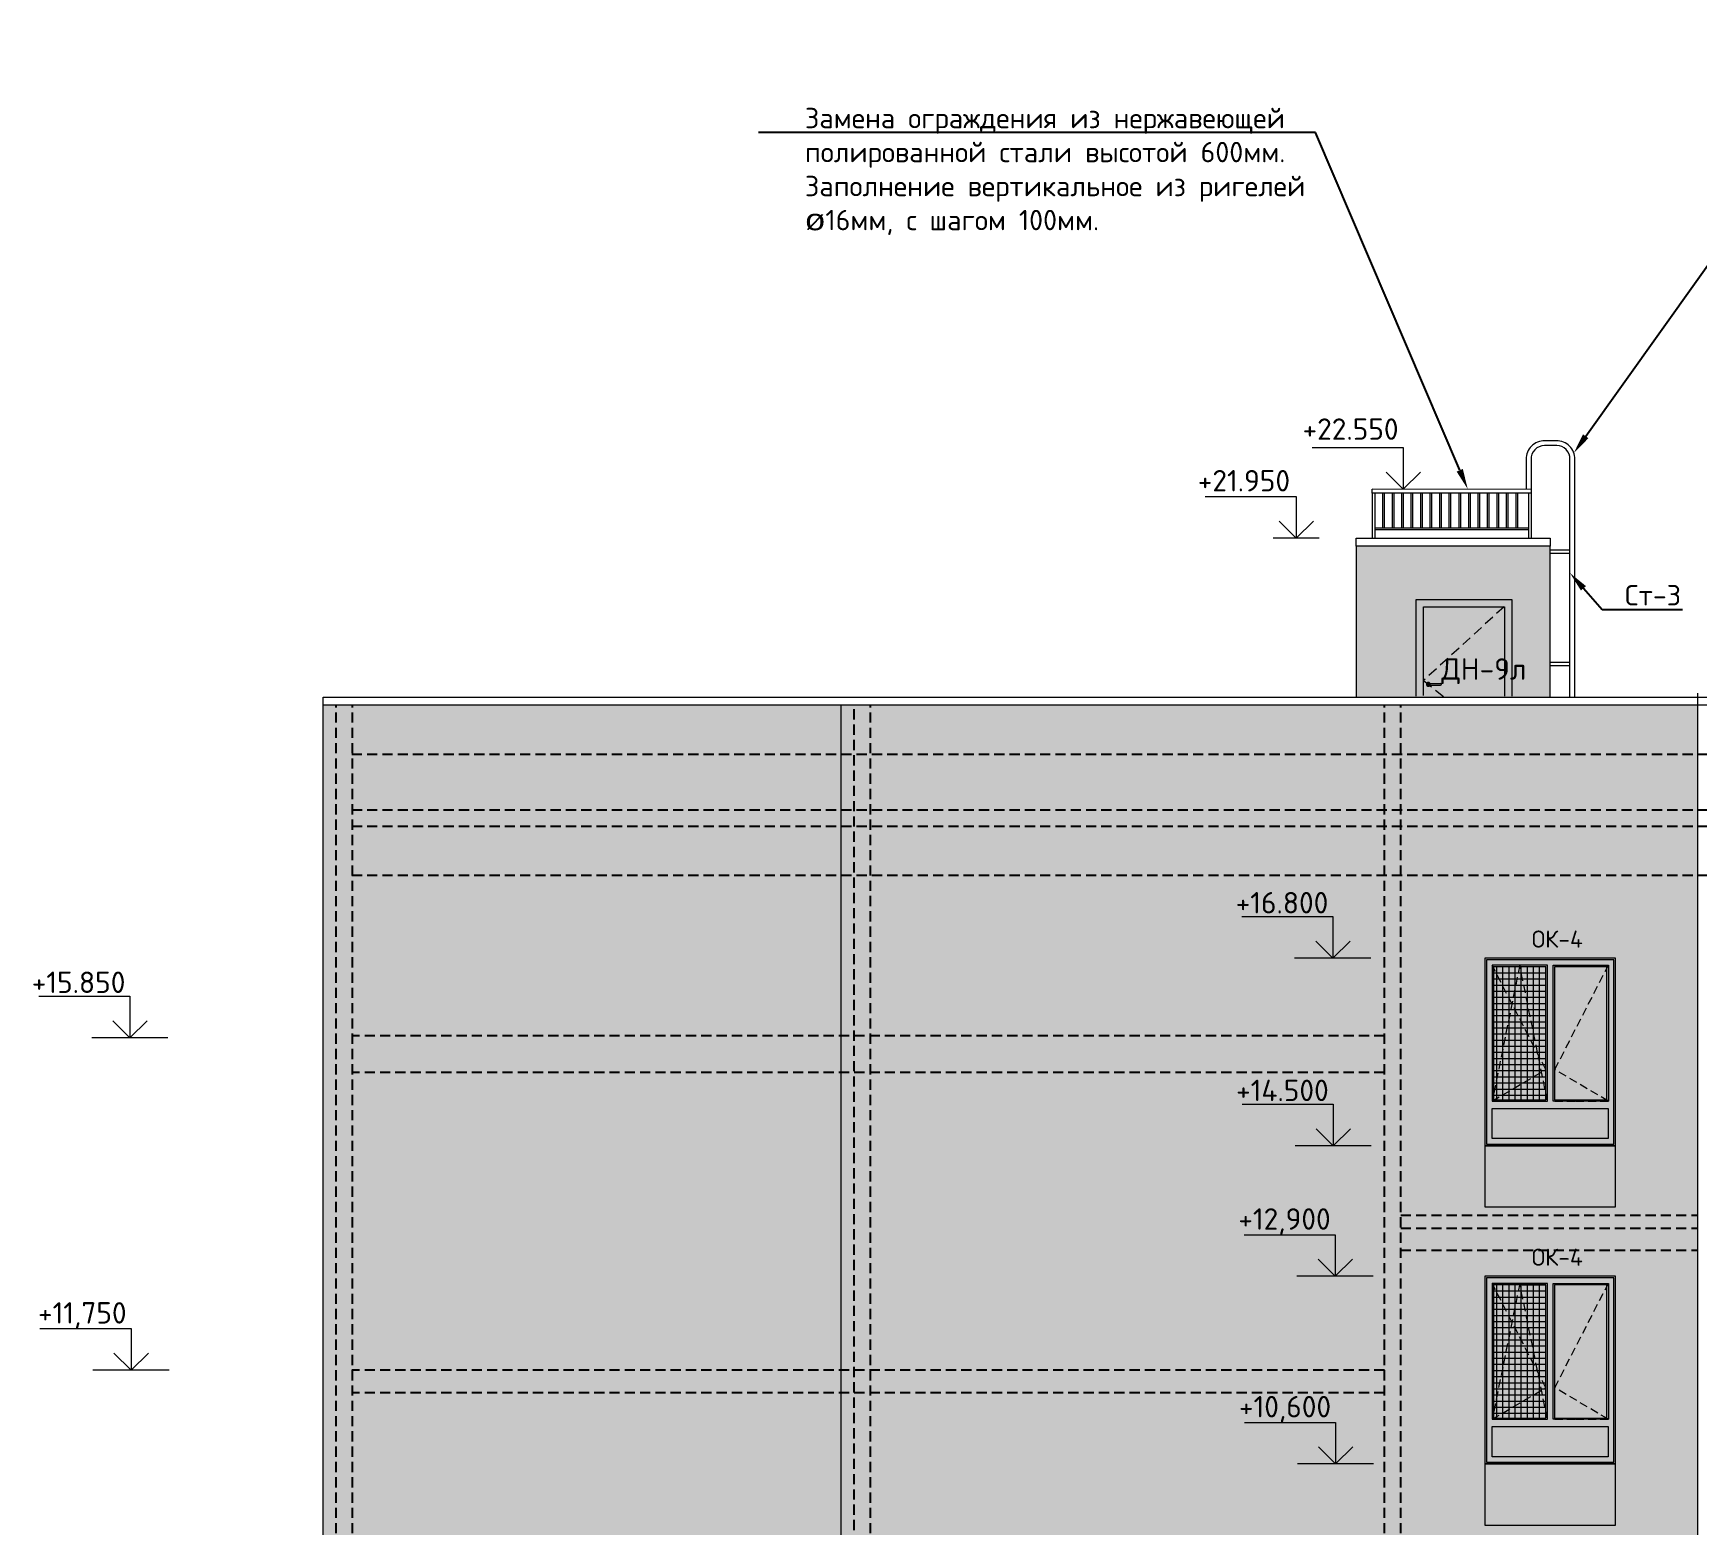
# Model space of a CAD drawing. Header units: millimetres. Extents: x -136099598 to 9192475, y 0 to 779331.
# Drawn here: x 254160 to 274563, y 298396 to 316692 of the extents above; entities that cross this region are included whole.
import ezdxf
from ezdxf import colors
from ezdxf.entities.mleader import LeaderData, LeaderLine
from ezdxf.math import Vec2, Vec3

# ---------------------------------------------------------------- set-up
doc = ezdxf.new("R2010")
doc.units = ezdxf.units.MM
doc.header["$MEASUREMENT"] = 0
doc.linetypes.add('01_base$0$DASHED2', pattern=[0.375, 0.25, -0.125])
doc.linetypes.add('ADSK_Штриховая_ш2 п1', pattern=[3, 2, -1])
doc.layers.get('0').update_dxf_attribs({"color": 250, "lineweight": 9})
doc.layers.get('Defpoints').update_dxf_attribs({"color": 8})
for name, color, linetype, lineweight, true_color in [('!_Окно_00_Штрих_Стекло', 7, 'Continuous', 0, 0x737373), ('RAL 000 80 00', 7, 'Continuous', 0, 0xb9b8b6), ('RAL 100 6030', 7, 'Continuous', 0, 0x989057), ('RAL 7016', 7, 'Continuous', 0, 0x383e42), ('RAL 90 10', 7, 'Continuous', 0, 0xf1ece1)]:
    doc.layers.add(name, color=color, linetype=linetype, lineweight=lineweight, true_color=true_color)
for name, color, linetype, lineweight in [('_Фасад', 7, 'Continuous', 9), ('АР-Выноски', 5, 'Continuous', 5), ('Подвал', 250, 'ADSK_Штриховая_ш2 п1', 30), ('Рисунок', 6, 'Continuous', 35), ('СТЕНЫ кирпич ЛИДЕР', 250, 'Continuous', 15), ('Фасад_тонкие', 7, 'Continuous', 5), ('фасады', 7, 'Continuous', 9)]:
    doc.layers.add(name, color=color, linetype=linetype, lineweight=lineweight)
for name, color, linetype in [('PDF _0', 7, 'Continuous'), ('PDF _PDF _0', 7, 'Continuous'), ('PDF _Текст', 7, 'Continuous')]:
    doc.layers.add(name, color=color, linetype=linetype)
doc.styles.add('ICOCPEUR', font='isocpeur.ttf')
doc.styles.add('PDF ISOCPEUR', font='isocpeur.ttf')

# ---------------------------------------------------------------- blocks, each defined once
blk = doc.blocks.new('A$Cbac6e4b7')
at = {"layer": 'RAL 100 6030'}
h = blk.add_hatch(color=256, dxfattribs=at)
h.dxf.hatch_style = 1
h.paths.add_polyline_path([(1602, 748), (0, 748), (0, 0), (1602, 0)])
at = {"layer": 'СТЕНЫ кирпич ЛИДЕР', "ltscale": 100}
blk.add_lwpolyline([(0, 748), (1602, 748), (1602, 0), (0, 0)], close=True, dxfattribs=at)
blk = doc.blocks.new('A$Cbb492947')
at = {"layer": '!_Окно_00_Штрих_Стекло'}
h = blk.add_hatch(color=256, dxfattribs=at)
h.dxf.hatch_style = 1
h.set_gradient(color1=(70, 92, 124), color2=(219, 225, 235), name='CURVED')
h.paths.add_polyline_path([(1493, 89), (1493, 2213), (90, 2212), (90, 88)])
at = {"layer": 'PDF _PDF _0', "lineweight": 0, "true_color": 0x636466}
h = blk.add_hatch(dxfattribs=at)
h.set_pattern_fill('ANSI37', color=251, scale=600, angle=135)
h.paths.add_polyline_path([(746, 564), (746, 2197), (105, 2196), (105, 563)])
at = {"layer": 'RAL 7016'}
h = blk.add_hatch(color=256, dxfattribs=at)
h.dxf.hatch_style = 1
h.paths.add_polyline_path([(1602, 2301), (0, 2301), (0, 0), (1602, 0)])
h.paths.add_polyline_path([(852, 2196), (1493, 2196), (1493, 564), (852, 563)], flags=16)
h.paths.add_polyline_path([(746, 2196), (746, 564), (105, 563), (105, 2196)], flags=16)
h.paths.add_polyline_path([(1512, 459), (1512, 88), (90, 88), (90, 459)], flags=16)
at = {"layer": 'PDF _0', "linetype": 'ADSK_Штриховая_ш2 п1', "lineweight": 0, "ltscale": 50}
for points in [[(766, 552), (427, 2213), (89, 548), (746, 935), (89, 2213)], [(856, 548), (1114, 548), (1513, 548), (856, 935), (1513, 2213)]]:
    blk.add_lwpolyline(points, dxfattribs=at)
at = {"layer": 'PDF _PDF _0', "lineweight": 0}
for points in [[(0, 0), (1602, 0), (1602, 2301), (0, 2301)], [(20, 20), (1582, 20), (1582, 2281), (20, 2281)], [(89, 548), (766, 548), (766, 2213), (89, 2213)], [(105, 563), (746, 564), (746, 2196), (105, 2196)], [(1513, 548), (836, 548), (836, 2213), (1513, 2213)], [(852, 563), (1493, 564), (1493, 2196), (852, 2196)], [(1512, 88), (90, 88), (90, 459), (1512, 459)]]:
    blk.add_lwpolyline(points, close=True, dxfattribs=at)
at = {"layer": 'PDF _Текст', "lineweight": 0, "insert": (574, 2429), "char_height": 210, "attachment_point": 7, "style": 'PDF ISOCPEUR'}
blk.add_mtext('ОК-4', dxfattribs=at)

msp = doc.modelspace()

# ---------------------------------------------------------------- hatches: boundary and pattern name
at = {"layer": 'RAL 000 80 00'}
h = msp.add_hatch(color=256, dxfattribs=at)
h.dxf.hatch_style = 1
h.paths.add_polyline_path([(272755.7, 310404), (270376, 310404), (270376.2, 308553.4), (272755.8, 308553.4)])
h = msp.add_hatch(color=256, dxfattribs=at)
h.dxf.hatch_style = 1
h.paths.add_polyline_path([(270753.1, 288553.5), (270718.4, 288553.6), (274563, 288553.6), (274562.9, 308453.6), (264063.2, 308453.6), (264063, 288553.6)])
at = {"layer": 'RAL 90 10', "ltscale": 100, "transparency": 33554687}
h = msp.add_hatch(color=256, dxfattribs=at)
h.dxf.hatch_style = 1
h.paths.add_polyline_path([(264062.9, 308453.6), (257713, 308453.6), (257712.8, 288553.6), (264063.1, 288553.6)])

# ---------------------------------------------------------------- linework, layer by layer
at = {"ltscale": 150}
for p, q in [((272525.4, 311053.9, 0), (272525.5, 311100.4, 0)), ((269921.8, 310503.9), (269358.3, 310503.9)), ((272997.2, 310354.8, 0), (272755.9, 310354.8, 0)), ((272997.2, 310314.8, 0), (272755.9, 310314.8, 0)), ((272997.2, 308977, 0), (272755.9, 308977, 0)), ((272997.2, 308937, 0), (272755.9, 308937, 0)), ((274563, 287272.2, -0.1), (274563, 308603.6, 0)), ((257713, 287282.2, -0.1), (257713, 308453.6)), ((264063.5, 287272.1, 0), (264063, 308453.6))]:
    msp.add_line(p, q, dxfattribs=at)
at = {"color": 18, "lineweight": 13, "ltscale": 150, "true_color": 0x000000}
for p, q in [((271260.9, 308720.8, 0), (271410.9, 308720.8, 0)), ((271260.9, 308700.8, 0), (271410.9, 308700.8, 0))]:
    msp.add_line(p, q, dxfattribs=at)
msp.add_circle((271260.9, 308712.9, 0), 19, dxfattribs=at)
for centre, radius, start, end in [((271260.9, 308710.8, 0), 24, 24.62431, 335.37569), ((271260.9, 308710.8, 0), 10, 90, 270), ((271410.9, 308710.8, 0), 10, 270, 90)]:
    msp.add_arc(centre, radius, start, end, dxfattribs=at)
at = {"layer": '_Фасад', "lineweight": 0}
for p, q in [((270556.7, 305354.3), (269621.7, 305354.3)), ((255810.9, 304378.6), (254875.9, 304378.6)), ((270561.7, 303053.5), (269626.7, 303053.5)), ((270585.5, 301454.3, -0.1), (269650.5, 301454.3, -0.1)), ((255825.5, 300303.6), (254890.5, 300303.6)), ((270590.5, 299153.5, -0.1), (269655.5, 299153.5, -0.1))]:
    msp.add_line(p, q, dxfattribs=at)
at = {"layer": 'Defpoints', "color": 2, "linetype": '01_base$0$DASHED2', "ltscale": 500}
for p, q in [((257873, 288553.6), (257873, 308453.6)), ((258073, 288553.6), (258073, 308453.6)), ((264223, 287467.4), (264223, 308453.6)), ((264422.3, 288553.7), (264423, 308453.6)), ((270722.9, 288553.6, 0), (270722.9, 308453.6, 0)), ((270922.9, 288553.6, 0), (270922.9, 308453.6, 0)), ((258064.5, 307853.6), (309438, 307853.6)), ((258064.7, 307171.8, 0), (309438, 307171.8, 0)), ((258064.7, 306971.8, 0), (309438, 306971.8, 0)), ((258064.7, 306371.8, 0), (309438, 306371.8, 0)), ((270722.9, 304403.6), (258065.7, 304403.6)), ((270722.9, 303953.6), (258065.7, 303953.6)), ((270923, 302203.6, -2.3), (274553.2, 302203.6, -2.4)), ((270923, 302043.6, -2.3), (274553.2, 302043.6, -2.4)), ((270923, 301773.6, -2.3), (274553.1, 301773.6, -2.4)), ((270722.9, 300303.6), (258065.7, 300303.6)), ((270722.9, 300023.6), (258065.7, 300023.6))]:
    msp.add_line(p, q, dxfattribs=at)
at = {"layer": 'Рисунок', "color": 18, "linetype": '01_base$0$DASHED2', "lineweight": 9, "ltscale": 500, "true_color": 0x000000, "elevation": 0}
msp.add_lwpolyline([(272190, 309662), (271203, 308757.8), (271454.4, 308553.5)], dxfattribs=at)
at = {"layer": 'Фасад_тонкие', "lineweight": 0}
for points, elevation in [([(269836.5, 311613.7), (270952.2, 311613.8), (270952.2, 311103.8), (271165.6, 311312.8), (270952.2, 311103.8), (270743.3, 311312.7)], 0), ([(269002.3, 301964.2), (270118, 301964.2), (270118, 301454.3), (270331.4, 301663.2), (270118, 301454.3), (269909.1, 301663.2)], -0.1), ([(269007.3, 299663.4), (270123, 299663.4), (270123, 299153.5), (270336.4, 299362.4), (270123, 299153.5), (269914.1, 299362.4)], -0.1)]:
    msp.add_lwpolyline(points, dxfattribs=dict(at, elevation=elevation))
for points in [[(268524.3, 311013.8), (269640, 311013.9), (269640, 310503.9), (269853.4, 310712.8), (269640, 310503.9), (269431.1, 310712.8)], [(268973.5, 305864.2), (270089.2, 305864.2), (270089.2, 305354.3), (270302.6, 305563.2), (270089.2, 305354.3), (269880.3, 305563.2)], [(254227.7, 304888.5), (255343.4, 304888.5), (255343.4, 304378.6), (255556.8, 304587.5), (255343.4, 304378.6), (255134.5, 304587.5)], [(268978.5, 303563.4), (270094.2, 303563.4), (270094.2, 303053.5), (270307.5, 303262.4), (270094.2, 303053.5), (269885.3, 303262.4)], [(254242.3, 300813.5), (255358, 300813.5), (255358, 300303.6), (255571.4, 300512.5), (255358, 300303.6), (255149.1, 300512.5)]]:
    msp.add_lwpolyline(points, dxfattribs=at)
at = {"layer": 'фасады', "ltscale": 150, "elevation": 0}
for points in [[(273057.2, 308553.3), (273057.2, 311469.4, 0.428318), (272829.1, 311697.4), (272689.1, 311697.4, 0.4282879), (272461.1, 311469.4), (272461.1, 311100.4)], [(272997.2, 308553.3), (272997.2, 311470.2, 0.4229742), (272834.5, 311637.4), (272683.8, 311637.4, 0.4296737), (272521.1, 311466.1), (272521.1, 311100.4)]]:
    msp.add_lwpolyline(points, format="xyb", dxfattribs=at)
for points in [[(272525.4, 311100.4), (270571.3, 311104.7)], [(270571.3, 311053.6), (270571.3, 311103.6)], [(272525.4, 311053.6), (270571.3, 311053.6)], [(270609.3, 310503.7), (270609.3, 311053.6), (270571.3, 311053.6), (270571.3, 310503.7), (270609.3, 310503.7)], [(270704.2, 310628.5), (270704.2, 311053.3)], [(270720.2, 311053.3), (270720.2, 310628.5), (270720.2, 310628.5)], [(270820.2, 310628.5), (270820.2, 311053.3)], [(270836.2, 311053.3), (270836.2, 310628.5), (270836.2, 310628.5)], [(270936.2, 310628.5), (270936.2, 311053.3)], [(270952.2, 311053.3), (270952.2, 310628.5), (270952.2, 310628.5)], [(271052.2, 310628.5), (271052.2, 311053.3)], [(271068.2, 311053.3), (271068.2, 310628.5), (271068.2, 310628.5)], [(271168.2, 310628.5), (271168.2, 311053.3)], [(271184.2, 311053.3), (271184.2, 310628.5), (271184.2, 310628.5)], [(271284.2, 310628.5), (271284.2, 311053.3)], [(271300.2, 311053.3), (271300.2, 310628.5), (271300.2, 310628.5)], [(271400.2, 310628.5), (271400.2, 311053.3)], [(271416.2, 311053.3), (271416.2, 310628.5), (271416.2, 310628.5)], [(271516.2, 310628.5), (271516.2, 311053.3)], [(271532.2, 311053.3), (271532.2, 310628.5), (271532.2, 310628.5)], [(271639.8, 310629), (271639.8, 311053.9)], [(271655.8, 311053.9), (271655.8, 310629), (271655.8, 310629)], [(271755.8, 310629), (271755.8, 311053.9)], [(271771.8, 311053.9), (271771.8, 310629), (271771.8, 310629)], [(271871.8, 310629), (271871.8, 311053.9)], [(271887.8, 311053.9), (271887.8, 310629), (271887.8, 310629)], [(271987.8, 310629), (271987.8, 311053.9)], [(272003.8, 311053.9), (272003.8, 310629), (272003.8, 310629)], [(272103.8, 310629), (272103.8, 311053.9)], [(272119.8, 311053.9), (272119.8, 310629), (272119.8, 310629)], [(272220.2, 310629), (272220.2, 311053.9)], [(272236.2, 311053.9), (272236.2, 310629), (272236.2, 310629)], [(272337.4, 310628.5), (272337.4, 311053.3)], [(272353.4, 311053.3), (272353.4, 310628.5), (272353.4, 310628.5)], [(272525.4, 310503.9), (272525.4, 311053.6), (272487.4, 311053.6), (272487.4, 310503.9), (272525.4, 310503.9)], [(272525.4, 310503.7), (272525.4, 311053.6), (272487.4, 311053.6), (272487.4, 310503.7), (272525.4, 310503.7)], [(272487.4, 310603.6), (270609.3, 310603.6), (270609.3, 310628.6), (272487.4, 310628.6)]]:
    msp.add_lwpolyline(points, dxfattribs=at)
at = {"layer": 'фасады', "ltscale": 150}
for points in [[(270376.3, 310503.9), (272755.4, 310503.9), (272755.4, 310404), (270376.3, 310404)], [(270376.3, 308553.3), (272755.9, 308553.3), (272755.9, 310404), (270376.3, 310404)], [(257712.4, 308553.5), (326648.4, 308553.5), (326648.4, 308453.6), (257712.4, 308453.6)]]:
    msp.add_lwpolyline(points, close=True, dxfattribs=at)
at = {"layer": 'фасады', "color": 18, "lineweight": 13, "ltscale": 150, "true_color": 0x000000, "elevation": 0}
for points in [[(271113, 308564.8), (271113, 309752), (272282.6, 309752), (272282.6, 308564.8)], [(271203, 308572.6), (271203, 309662), (272193, 309662), (272193, 308564.8)]]:
    msp.add_lwpolyline(points, dxfattribs=at)

# ---------------------------------------------------------------- block references
at = {"layer": 'Подвал', "ltscale": 150}
for p in [(271954.7, 303053.5, -0.1), (271954.5, 299153.5, -0.1)]:
    msp.add_blockref('A$Cbb492947', p, dxfattribs=at)
at = {"layer": 'Подвал', "ltscale": 150, "xscale": -1}
for p in [(273556.2, 302305.1, -0.1), (273556, 298405.1, -0.1)]:
    msp.add_blockref('A$Cbac6e4b7', p, dxfattribs=at)

# ---------------------------------------------------------------- texts
at = {"layer": 'PDF _0', "color": 18, "lineweight": 0, "true_color": 0x000000, "char_height": 262.49, "style": 'PDF ISOCPEUR'}
for s, insert, attachment_point, rotation in [('+22.550', (270896, 311708.8, 0), 9, 0.00261), ('+21.950', (269566.1, 311076, -0.3), 9, 0.00261), ('ДН-9л', (271420.6, 308713.3, 0), 7, 359.99739)]:
    msp.add_mtext(s, dxfattribs=dict(at, insert=insert, attachment_point=attachment_point, rotation=rotation))
at = {"layer": 'PDF _0', "color": 18, "lineweight": 0, "true_color": 0x000000, "char_height": 262.49, "attachment_point": 9, "style": 'PDF ISOCPEUR'}
for s, insert in [('+16.800', (270035.1, 305902.7)), ('+15.850', (255289.3, 304927)), ('+14.500', (270040, 303601.9)), ('+12,900', (270063.9, 301964.2, -0.1)), ('+11,750', (255304, 300813.5)), ('+10,600', (270068.9, 299663.4, -0.1))]:
    msp.add_mtext(s, dxfattribs=dict(at, insert=insert))

# ---------------------------------------------------------------- leaders
at = {"layer": 'АР-Выноски'}
ml = msp.add_multileader_mtext('Standard', dxfattribs=at)
ml.set_content('Восстановление лестницы типа П1-1, ширина 750 мм, высота ограждения 1200мм. Высота ступени 400 мм заводского изготовления.', color=256, style='ICOCPEUR')
ml.set_leader_properties()
ml.build(insert=Vec2(0, 0))
ml.multileader.update_dxf_attribs({"text_left_attachment_type": 6, "text_right_attachment_type": 6, "dogleg_length": 100, "arrow_head_size": 250})
ctx = ml.context
ctx.base_point, ctx.char_height, ctx.arrow_head_size, ctx.landing_gap_size, ctx.plane_origin = Vec3(276597.1, 316390.6), 250, 250, 25, Vec3(283620.4, 311176)
ctx.left_attachment, ctx.right_attachment = 6, 6
notes = []
notes.append((ctx, [(1, (1, 1, 0), (276497.1, 316390.6), (1, 0), 100, [(0, [(273044.7, 311548.3)], 0, [])])]))
ctx.mtext.insert, ctx.mtext.width, ctx.mtext.defined_height, ctx.mtext.flow_direction = Vec3(276622.1, 316690.6), 9186.444, 5775.2, 5
ml = msp.add_multileader_mtext('Standard', dxfattribs=at)
ml.set_content('\\A1;Замена ограждения из нержавеющей полированной стали высотой 600мм. Заполнение вертикальное из ригелей {\\fISOCTEUR|b0|i0|c204|p49;ø}16мм, с шагом 100мм.  ', color=256, style='ICOCPEUR')
ml.set_leader_properties()
ml.build(insert=Vec2(0, 0))
ml.multileader.update_dxf_attribs({"text_left_attachment_type": 6, "text_right_attachment_type": 6, "dogleg_length": 100, "arrow_head_size": 250})
ctx = ml.context
ctx.base_point, ctx.char_height, ctx.arrow_head_size, ctx.landing_gap_size, ctx.plane_origin = Vec3(263594.7, 315478, 0), 250, 250, 25, Vec3(267197.2, 296321.9, 0)
ctx.left_attachment, ctx.right_attachment = 6, 6
notes.append((ctx, [(0, (1, 1, 0), (269878.8, 315478, 0), (-1, 0), 309.1, [(1, [(271744.2, 311104.5, 0)], 0, [])])]))
ctx.mtext.insert, ctx.mtext.width, ctx.mtext.defined_height, ctx.mtext.flow_direction = Vec3(263619.7, 315778, 0), 6429.295, 2403.2, 5
ml = msp.add_multileader_mtext('Standard', dxfattribs=at)
ml.set_content('\\A1;Ст-3', color=256, style='ICOCPEUR')
ml.set_leader_properties()
ml.build(insert=Vec2(0, 0))
ml.multileader.update_dxf_attribs({"text_left_attachment_type": 6, "text_right_attachment_type": 6, "dogleg_length": 100, "arrow_head_size": 250})
ctx = ml.context
ctx.base_point, ctx.char_height, ctx.arrow_head_size, ctx.landing_gap_size, ctx.plane_origin = Vec3(273645.7, 309628.6, 0), 250, 250, 25, Vec3(268338.1, 309470.5, 0)
ctx.left_attachment, ctx.right_attachment = 6, 6
notes.append((ctx, [(1, (1, 1, 0), (273391, 309628.6, 0), (1, 0), 254.7, [(0, [(272997.2, 310075.6, 0)], 0, [])])]))
ctx.mtext.insert, ctx.mtext.width, ctx.mtext.flow_direction = Vec3(273670.7, 309928.6, 0), 4074.825, 5
for ctx, leaders in notes:
    for number, flags, end, landing, length, lines in leaders:
        leader = LeaderData()
        leader.index, (leader.has_last_leader_line, leader.has_dogleg_vector, leader.attachment_direction) = number, flags
        leader.last_leader_point, leader.dogleg_vector, leader.dogleg_length = Vec3(end), Vec3(landing), length
        for number, points, colour, breaks in lines:
            line = LeaderLine()
            line.index, line.vertices, line.color, line.breaks = number, Vec3.list(points), colors.encode_raw_color(colour), breaks
            leader.lines.append(line)
        ctx.leaders.append(leader)

doc.saveas('drawing.dxf')
